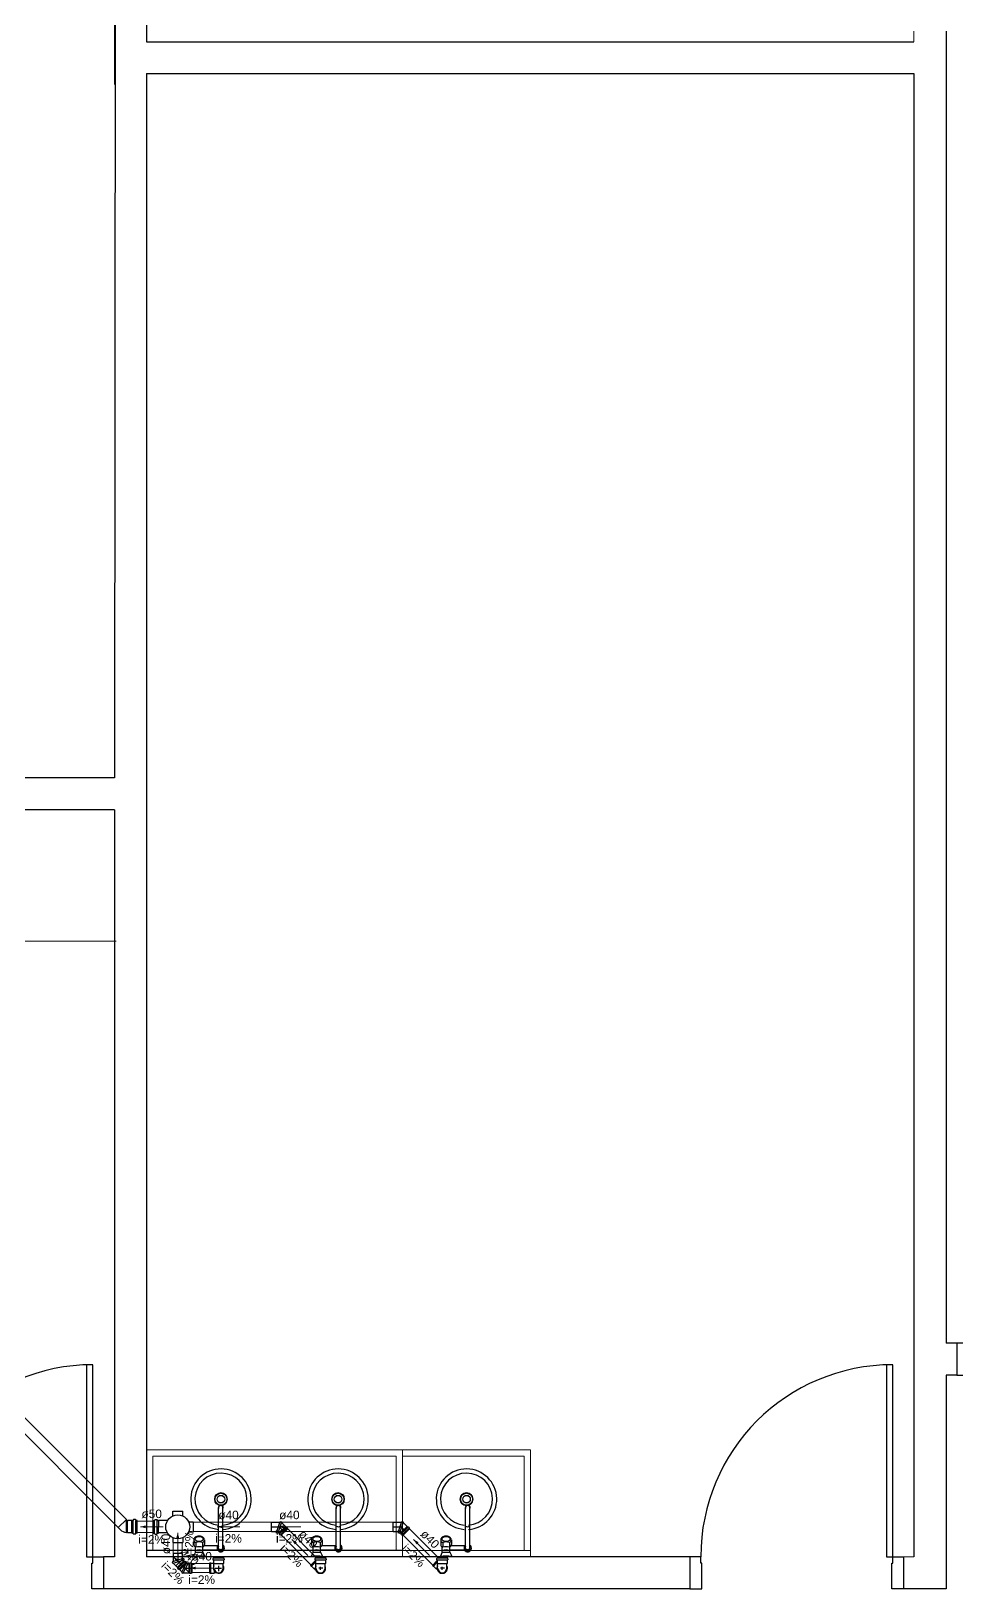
# Model space of a CAD drawing. Header units: millimetres. Extents: x 270 to 744, y -31 to 127.
# Drawn here: x 684.68 to 689, y 110.29 to 117.55 of the extents above; entities that cross this region are included whole.
import ezdxf

# ---------------------------------------------------------------- set-up
doc = ezdxf.new("R2010")
doc.units = ezdxf.units.MM
doc.header["$LTSCALE"] = 0.01
doc.header["$MEASUREMENT"] = 0
for name, color, linetype in [('APCOZ', 7, 'Continuous'), ('APCOZ-I', 251, 'Continuous'), ('PAREDES', 8, 'Continuous'), ('PORTAS', 8, 'Continuous'), ('Simbolos', 5, 'Continuous'), ('Simbolos_int', 2, 'Continuous')]:
    doc.layers.add(name, color=color, linetype=linetype)
for name, color, linetype, lineweight in [('at_Entity', 7, 'Continuous', 9), ('TQ-Condutos', 3, 'Continuous', 5), ('TQ-Sentido conduto', 9, 'Continuous', 5), ('TQ-Textos conduto', 7, 'Continuous', 5)]:
    doc.layers.add(name, color=color, linetype=linetype, lineweight=lineweight)
doc.styles.add('Arial', font='arial.ttf')

msp = doc.modelspace()

# ---------------------------------------------------------------- hatches: boundary and pattern name
at = {"layer": 'TQ-Sentido conduto', "linetype": 'Continuous'}
for points in [[(685.1928, 110.5815), (685.2183, 110.5747), (685.2183, 110.5883)], [(685.367, 110.5542), (685.3602, 110.5287), (685.3739, 110.5287)], [(685.551, 110.5815), (685.5765, 110.5747), (685.5765, 110.5883)], [(685.8349, 110.5815), (685.8604, 110.5747), (685.8604, 110.5883)], [(685.8994, 110.5226), (685.9126, 110.4997), (685.9223, 110.5094)], [(686.4673, 110.5226), (686.4805, 110.4997), (686.4902, 110.5094)], [(685.3459, 110.4425), (685.3591, 110.4197), (685.3688, 110.4293)], [(685.4258, 110.389), (685.4513, 110.3822), (685.4513, 110.3959)]]:
    msp.add_hatch(color=256, dxfattribs=at).paths.add_polyline_path(points)

# ---------------------------------------------------------------- linework, layer by layer
for centre, radius in [((685.5686, 110.7103), 0.0278), ((686.1149, 110.7103), 0.0278), ((686.7139, 110.7103), 0.0278), ((685.5686, 110.7103), 0.0176), ((686.1149, 110.7103), 0.0176), ((686.7139, 110.7103), 0.0176)]:
    msp.add_circle(centre, radius)
for centre, radius, start, end in [((685.5686, 110.7103), 0.141, 273.53903, 265.62039), ((685.5686, 110.7103), 0.1214, 274.11075, 264.91227), ((686.1149, 110.7103), 0.141, 273.53903, 265.62039), ((686.1149, 110.7103), 0.1214, 274.11075, 264.91227), ((686.7139, 110.7103), 0.141, 273.53903, 265.62039), ((686.7139, 110.7103), 0.1214, 274.11075, 264.91227)]:
    msp.add_arc(centre, radius, start, end)
at = {"layer": 'APCOZ'}
for p, q in [((685.5578, 110.4963), (685.5578, 110.6664)), ((685.5777, 110.4963), (685.5777, 110.6664)), ((686.1065, 110.4963), (686.1065, 110.6664)), ((686.1264, 110.4963), (686.1264, 110.6664)), ((686.7094, 110.4963), (686.7094, 110.6664)), ((686.7293, 110.4963), (686.7293, 110.6664)), ((685.4419, 110.5211), (685.4419, 110.4996)), ((685.4916, 110.5211), (685.4916, 110.4996)), ((685.9906, 110.5211), (685.9906, 110.4996)), ((686.0404, 110.5211), (686.0404, 110.4996)), ((686.5935, 110.5211), (686.5935, 110.4996)), ((686.6433, 110.5211), (686.6433, 110.4996)), ((685.4493, 110.4632), (685.4386, 110.4418)), ((685.4493, 110.4632), (685.4493, 110.4872)), ((685.4843, 110.4632), (685.4843, 110.4723)), ((685.5538, 110.4723), (685.4843, 110.4723)), ((685.4843, 110.4632), (685.495, 110.4418)), ((685.5538, 110.4922), (685.4893, 110.4922)), ((685.998, 110.4632), (685.9873, 110.4418)), ((685.998, 110.4632), (685.998, 110.4872)), ((686.033, 110.4632), (686.033, 110.4723)), ((686.1025, 110.4723), (686.033, 110.4723)), ((686.033, 110.4632), (686.0437, 110.4418)), ((686.1025, 110.4922), (686.0381, 110.4922)), ((686.6009, 110.4632), (686.5902, 110.4418)), ((686.6009, 110.4632), (686.6009, 110.4872)), ((686.6359, 110.4632), (686.6359, 110.4723)), ((686.7054, 110.4723), (686.6359, 110.4723)), ((686.6359, 110.4632), (686.6466, 110.4418)), ((686.7054, 110.4922), (686.6409, 110.4922))]:
    msp.add_line(p, q, dxfattribs=at)
at = {"layer": 'APCOZ', "linetype": 'Continuous'}
for points in [[(685.4916, 110.5216), (685.4911, 110.5248), (685.4898, 110.5278), (685.4877, 110.5306), (685.4849, 110.5331), (685.4815, 110.5353), (685.4777, 110.5369), (685.4735, 110.538), (685.469, 110.5386), (685.4645, 110.5386), (685.4601, 110.538), (685.4559, 110.5369), (685.452, 110.5353), (685.4486, 110.5331), (685.4458, 110.5306), (685.4438, 110.5278), (685.4424, 110.5248), (685.4419, 110.5216)], [(686.0404, 110.5216), (686.0398, 110.5248), (686.0385, 110.5278), (686.0364, 110.5306), (686.0336, 110.5331), (686.0303, 110.5353), (686.0264, 110.5369), (686.0222, 110.538), (686.0178, 110.5386), (686.0132, 110.5386), (686.0088, 110.538), (686.0046, 110.5369), (686.0007, 110.5353), (685.9974, 110.5331), (685.9946, 110.5306), (685.9925, 110.5278), (685.9912, 110.5248), (685.9906, 110.5216)], [(686.6433, 110.5216), (686.6427, 110.5248), (686.6414, 110.5278), (686.6393, 110.5306), (686.6365, 110.5331), (686.6332, 110.5353), (686.6293, 110.5369), (686.6251, 110.538), (686.6206, 110.5386), (686.6161, 110.5386), (686.6117, 110.538), (686.6075, 110.5369), (686.6036, 110.5353), (686.6002, 110.5331), (686.5975, 110.5306), (686.5954, 110.5278), (686.5941, 110.5248), (686.5935, 110.5216)], [(685.4419, 110.4996), (685.4422, 110.4969), (685.4431, 110.4942), (685.4446, 110.4916), (685.4467, 110.4893), (685.4493, 110.4872)], [(685.4893, 110.4922), (685.4901, 110.4937), (685.4908, 110.4951), (685.4913, 110.4966), (685.4915, 110.4981), (685.4916, 110.4996)], [(685.9906, 110.4996), (685.9909, 110.4969), (685.9919, 110.4942), (685.9934, 110.4916), (685.9954, 110.4893), (685.998, 110.4872)], [(686.0381, 110.4922), (686.0389, 110.4937), (686.0395, 110.4951), (686.04, 110.4966), (686.0403, 110.4981), (686.0404, 110.4996)], [(686.5935, 110.4996), (686.5938, 110.4969), (686.5947, 110.4942), (686.5963, 110.4916), (686.5983, 110.4893), (686.6009, 110.4872)], [(686.6409, 110.4922), (686.6418, 110.4937), (686.6424, 110.4951), (686.6429, 110.4966), (686.6432, 110.4981), (686.6433, 110.4996)]]:
    msp.add_lwpolyline(points, dxfattribs=at)
at = {"layer": 'APCOZ'}
for centre, radius, start, end in [((685.5678, 110.6713), 0.0111, 333.72082, 206.27918), ((686.1165, 110.6713), 0.0111, 333.72082, 206.27918), ((686.7194, 110.6713), 0.0111, 333.72082, 206.27918), ((685.5678, 110.4823), 0.0172, 125.41872, 144.5813), ((685.5678, 110.4823), 0.0172, 215.4187, 324.5813), ((685.5678, 110.4823), 0.0172, 35.4187, 54.58128), ((685.5678, 110.4823), 0.0172, 324.5813, 35.4187), ((686.1165, 110.4823), 0.0172, 125.41872, 144.5813), ((686.1165, 110.4823), 0.0172, 215.4187, 324.5813), ((686.1165, 110.4823), 0.0172, 35.4187, 54.58128), ((686.1165, 110.4823), 0.0172, 324.5813, 35.4187), ((686.7194, 110.4823), 0.0172, 125.41872, 144.5813), ((686.7194, 110.4823), 0.0172, 215.4187, 324.5813), ((686.7194, 110.4823), 0.0172, 35.4187, 54.58128), ((686.7194, 110.4823), 0.0172, 324.5813, 35.4187)]:
    msp.add_arc(centre, radius, start, end, dxfattribs=at)
at = {"layer": 'APCOZ-I'}
for p, q in [((685.5578, 110.6664), (685.5578, 110.6713)), ((685.5777, 110.6664), (685.5777, 110.6713)), ((686.1065, 110.6664), (686.1065, 110.6713)), ((686.1264, 110.6664), (686.1264, 110.6713)), ((686.7094, 110.6664), (686.7094, 110.6713)), ((686.7293, 110.6664), (686.7293, 110.6713)), ((685.4493, 110.4632), (685.4843, 110.4632)), ((685.4512, 110.5075), (685.4512, 110.4861)), ((685.4823, 110.5075), (685.4823, 110.4861)), ((685.4843, 110.4723), (685.4843, 110.4872)), ((685.5578, 110.4787), (685.5578, 110.4963)), ((685.5777, 110.4787), (685.5777, 110.4963)), ((685.998, 110.4632), (686.033, 110.4632)), ((685.9999, 110.5075), (685.9999, 110.4861)), ((686.0311, 110.5075), (686.0311, 110.4861)), ((686.033, 110.4723), (686.033, 110.4872)), ((686.1065, 110.4787), (686.1065, 110.4963)), ((686.1264, 110.4787), (686.1264, 110.4963)), ((686.6009, 110.4632), (686.6359, 110.4632)), ((686.6028, 110.5075), (686.6028, 110.4861)), ((686.634, 110.5075), (686.634, 110.4861)), ((686.6359, 110.4723), (686.6359, 110.4872)), ((686.7094, 110.4787), (686.7094, 110.4963)), ((686.7293, 110.4787), (686.7293, 110.4963))]:
    msp.add_line(p, q, dxfattribs=at)
at = {"layer": 'APCOZ-I', "linetype": 'Continuous'}
for points in [[(685.4419, 110.5216), (685.4422, 110.5186), (685.4432, 110.5156), (685.4449, 110.5128), (685.4473, 110.5103), (685.4502, 110.508)], [(685.4474, 110.5247), (685.4478, 110.5226), (685.449, 110.5205), (685.4509, 110.5187), (685.4534, 110.517), (685.4565, 110.5157), (685.46, 110.5148), (685.4638, 110.5142), (685.4677, 110.5141), (685.4716, 110.5144), (685.4753, 110.5152), (685.4786, 110.5163), (685.4815, 110.5178), (685.4837, 110.5196), (685.4853, 110.5215), (685.486, 110.5237), (685.486, 110.5258), (685.4853, 110.5279), (685.4837, 110.5299), (685.4815, 110.5317), (685.4786, 110.5331), (685.4753, 110.5343), (685.4716, 110.535), (685.4677, 110.5353), (685.4638, 110.5352), (685.46, 110.5347), (685.4565, 110.5338), (685.4534, 110.5324), (685.4509, 110.5308), (685.449, 110.5289), (685.4478, 110.5269), (685.4474, 110.5247)], [(685.4833, 110.508), (685.4862, 110.5102), (685.4885, 110.5126), (685.4902, 110.5153), (685.4913, 110.5182), (685.4916, 110.5211)], [(685.9906, 110.5216), (685.9909, 110.5186), (685.9919, 110.5156), (685.9936, 110.5128), (685.996, 110.5103), (685.9989, 110.508)], [(685.9961, 110.5247), (685.9965, 110.5226), (685.9977, 110.5205), (685.9996, 110.5187), (686.0022, 110.517), (686.0053, 110.5157), (686.0088, 110.5148), (686.0126, 110.5142), (686.0165, 110.5141), (686.0204, 110.5144), (686.024, 110.5152), (686.0274, 110.5163), (686.0302, 110.5178), (686.0324, 110.5196), (686.034, 110.5215), (686.0348, 110.5237), (686.0348, 110.5258), (686.034, 110.5279), (686.0324, 110.5299), (686.0302, 110.5317), (686.0274, 110.5331), (686.024, 110.5343), (686.0204, 110.535), (686.0165, 110.5353), (686.0126, 110.5352), (686.0088, 110.5347), (686.0053, 110.5338), (686.0022, 110.5324), (685.9996, 110.5308), (685.9977, 110.5289), (685.9965, 110.5269), (685.9961, 110.5247)], [(686.0321, 110.508), (686.0349, 110.5102), (686.0373, 110.5126), (686.039, 110.5153), (686.04, 110.5182), (686.0404, 110.5211)], [(686.5935, 110.5216), (686.5938, 110.5186), (686.5948, 110.5156), (686.5965, 110.5128), (686.5989, 110.5103), (686.6018, 110.508)], [(686.599, 110.5247), (686.5994, 110.5226), (686.6006, 110.5205), (686.6025, 110.5187), (686.605, 110.517), (686.6081, 110.5157), (686.6117, 110.5148), (686.6155, 110.5142), (686.6194, 110.5141), (686.6232, 110.5144), (686.6269, 110.5152), (686.6302, 110.5163), (686.6331, 110.5178), (686.6353, 110.5196), (686.6369, 110.5215), (686.6377, 110.5237), (686.6377, 110.5258), (686.6369, 110.5279), (686.6353, 110.5299), (686.6331, 110.5317), (686.6302, 110.5331), (686.6269, 110.5343), (686.6232, 110.535), (686.6194, 110.5353), (686.6155, 110.5352), (686.6117, 110.5347), (686.6081, 110.5338), (686.605, 110.5324), (686.6025, 110.5308), (686.6006, 110.5289), (686.5994, 110.5269), (686.599, 110.5247)], [(686.6349, 110.508), (686.6378, 110.5102), (686.6401, 110.5126), (686.6419, 110.5153), (686.6429, 110.5182), (686.6433, 110.5211)], [(685.4493, 110.4872), (685.4495, 110.487), (685.4497, 110.4869), (685.4499, 110.4867), (685.4502, 110.4866), (685.4504, 110.4864)], [(685.4831, 110.4864), (685.4833, 110.4866), (685.4836, 110.4867), (685.4838, 110.4869), (685.4841, 110.487), (685.4843, 110.4872)], [(685.4843, 110.4872), (685.4855, 110.4881), (685.4866, 110.4891), (685.4876, 110.4901), (685.4885, 110.4911), (685.4893, 110.4922)], [(685.998, 110.4872), (685.9982, 110.487), (685.9984, 110.4869), (685.9987, 110.4867), (685.9989, 110.4866), (685.9992, 110.4864)], [(686.0318, 110.4864), (686.0321, 110.4866), (686.0323, 110.4867), (686.0326, 110.4869), (686.0328, 110.487), (686.033, 110.4872)], [(686.033, 110.4872), (686.0342, 110.4881), (686.0353, 110.4891), (686.0363, 110.4901), (686.0373, 110.4911), (686.0381, 110.4922)], [(686.6009, 110.4872), (686.6011, 110.487), (686.6013, 110.4869), (686.6016, 110.4867), (686.6018, 110.4866), (686.602, 110.4864)], [(686.6347, 110.4864), (686.635, 110.4866), (686.6352, 110.4867), (686.6354, 110.4869), (686.6357, 110.487), (686.6359, 110.4872)], [(686.6359, 110.4872), (686.6371, 110.4881), (686.6382, 110.4891), (686.6392, 110.4901), (686.6401, 110.4911), (686.6409, 110.4922)]]:
    msp.add_lwpolyline(points, dxfattribs=at)
at = {"layer": 'APCOZ-I'}
for centre, radius, start, end in [((685.5678, 110.6713), 0.00995, 0, 180), ((686.1165, 110.6713), 0.00995, 0, 180), ((686.7194, 110.6713), 0.00995, 0, 180), ((685.5678, 110.6052), 0.0232, 244.55551, 295.44449), ((686.1165, 110.6052), 0.0232, 244.55551, 295.44449), ((686.7194, 110.6052), 0.0232, 244.55551, 295.44449), ((685.4668, 110.3925), 0.0812, 77.53823, 102.46177), ((685.4513, 110.5097), 0.00199, 237.84409, 296.02511), ((685.4515, 110.4881), 0.00199, 238.43251, 285.68606), ((685.4668, 110.4336), 0.0546, 74.31395, 105.68605), ((685.4668, 110.478), 0.0333, 63.97489, 116.02511), ((685.4823, 110.5097), 0.00199, 243.97489, 302.15591), ((685.4821, 110.4881), 0.00199, 254.31395, 301.56748), ((685.5678, 110.4823), 0.0172, 144.5813, 215.4187), ((685.5678, 110.4823), 0.0126, 142.25181, 37.74819), ((685.5678, 110.4996), 0.0232, 244.55551, 295.44449), ((686.0155, 110.3925), 0.0812, 77.53823, 102.46177), ((686, 110.5097), 0.00199, 237.84409, 296.02511), ((686.0002, 110.4881), 0.00199, 238.43251, 285.68606), ((686.0155, 110.4336), 0.0546, 74.31395, 105.68605), ((686.0155, 110.478), 0.0333, 63.97489, 116.02511), ((686.031, 110.5097), 0.00199, 243.97489, 302.15591), ((686.0308, 110.4881), 0.00199, 254.31395, 301.56748), ((686.1165, 110.4823), 0.0172, 144.5813, 215.4187), ((686.1165, 110.4823), 0.0126, 142.25181, 37.74819), ((686.1165, 110.4996), 0.0232, 244.55551, 295.44449), ((686.6184, 110.3925), 0.0812, 77.53823, 102.46177), ((686.6029, 110.5097), 0.00199, 237.84409, 296.02511), ((686.6031, 110.4881), 0.00199, 238.43251, 285.68606), ((686.6184, 110.4336), 0.0546, 74.31395, 105.68605), ((686.6184, 110.478), 0.0333, 63.97489, 116.02511), ((686.6339, 110.5097), 0.00199, 243.97489, 302.15591), ((686.6337, 110.4881), 0.00199, 254.31395, 301.56748), ((686.7194, 110.4823), 0.0172, 144.5813, 215.4187), ((686.7194, 110.4823), 0.0126, 142.25181, 37.74819), ((686.7194, 110.4996), 0.0232, 244.55551, 295.44449), ((685.4668, 110.168), 0.2772, 84.37523, 95.62477), ((686.0155, 110.168), 0.2772, 84.37523, 95.62477), ((686.6184, 110.168), 0.2772, 84.37523, 95.62477)]:
    msp.add_arc(centre, radius, start, end, dxfattribs=at)
at = {"layer": 'at_Entity'}
for p, q in [((688.8005, 117.5538), (688.8005, 117.5032)), ((678.1095, 114.0736), (685.072, 114.0736)), ((683.4386, 113.312), (685.0802, 113.312)), ((687.0124, 110.9403), (686.4154, 110.9403)), ((686.9825, 110.9104), (686.4154, 110.9104)), ((686.9825, 110.9104), (686.9825, 110.4717)), ((687.0124, 110.9403), (687.0124, 110.4418)), ((687.0124, 110.4717), (686.4154, 110.4717)), ((688.8005, 110.4418), (688.7522, 110.4418))]:
    msp.add_line(p, q, dxfattribs=at)
at = {"layer": 'at_Entity', "color": 3}
for p, q in [((686.4154, 110.9403), (685.2215, 110.9403)), ((686.3855, 110.9104), (685.2513, 110.9104)), ((685.2513, 110.9104), (685.2513, 110.4717)), ((686.3855, 110.9104), (686.3855, 110.4717)), ((686.4154, 110.9403), (686.4154, 110.4418))]:
    msp.add_line(p, q, dxfattribs=at)
at = {"layer": 'at_Entity'}
for centre, radius, start, end in [((685.5686, 110.7103), 0.0305, 90, 180), ((685.5686, 110.7103), 0.0305, 360, 90), ((686.1149, 110.7103), 0.0305, 90, 180), ((686.1149, 110.7103), 0.0305, 90, 180), ((686.1149, 110.7103), 0.0305, 360, 90), ((686.1149, 110.7103), 0.0305, 360, 90), ((686.7139, 110.7103), 0.0305, 90, 180), ((686.7139, 110.7103), 0.0305, 360, 90), ((685.5686, 110.7103), 0.0305, 180, 270), ((685.5686, 110.7103), 0.0179, 90, 180), ((685.5686, 110.7103), 0.0179, 180, 270), ((685.5686, 110.7103), 0.0179, 360, 90), ((685.5686, 110.7103), 0.0179, 270, 0), ((685.5686, 110.7103), 0.0305, 270, 0), ((686.1149, 110.7103), 0.0305, 180, 270), ((686.1149, 110.7103), 0.0305, 180, 270), ((686.1149, 110.7103), 0.0179, 90, 180), ((686.1149, 110.7103), 0.0179, 90, 180), ((686.1149, 110.7103), 0.0179, 180, 270), ((686.1149, 110.7103), 0.0179, 180, 270), ((686.1149, 110.7103), 0.0179, 360, 90), ((686.1149, 110.7103), 0.0179, 360, 90), ((686.1149, 110.7103), 0.0179, 270, 0), ((686.1149, 110.7103), 0.0305, 270, 0), ((686.1149, 110.7103), 0.0179, 270, 0), ((686.1149, 110.7103), 0.0305, 270, 0), ((686.7139, 110.7103), 0.0305, 180, 270), ((686.7139, 110.7103), 0.0179, 90, 180), ((686.7139, 110.7103), 0.0179, 180, 270), ((686.7139, 110.7103), 0.0179, 360, 90), ((686.7139, 110.7103), 0.0179, 270, 0), ((686.7139, 110.7103), 0.0305, 270, 0)]:
    msp.add_arc(centre, radius, start, end, dxfattribs=at)
at = {"layer": 'PAREDES'}
for p, q in [((685.072, 124.4172), (685.072, 117.3053)), ((685.0779, 121.5242), (685.072, 114.0736)), ((685.2215, 121.0845), (685.2215, 117.5032)), ((685.2215, 117.5032), (688.8005, 117.5032)), ((688.9501, 117.5538), (688.9501, 111.4377)), ((685.2215, 117.3558), (685.2215, 117.3053)), ((685.2215, 117.3558), (685.2215, 110.4418)), ((685.2215, 117.3558), (688.8005, 117.3558)), ((688.8005, 117.3558), (688.8005, 110.4418)), ((685.072, 114.0736), (673.7325, 114.0736)), ((685.072, 113.9241), (679.2527, 113.9241)), ((685.072, 113.9241), (685.072, 110.4418)), ((689.0006, 111.4377), (688.9501, 111.4377)), ((688.9501, 111.2882), (688.9501, 110.2923)), ((689.0006, 111.2882), (688.9501, 111.2882)), ((685.072, 110.4418), (685.0214, 110.4418)), ((687.7563, 110.4418), (685.2215, 110.4418)), ((687.7563, 110.2923), (685.0214, 110.2923)), ((688.9501, 110.2923), (688.7522, 110.2923))]:
    msp.add_line(p, q, dxfattribs=at)
at = {"layer": 'PAREDES', "color": 3}
msp.add_line((686.4154, 110.4717), (685.2215, 110.4717), dxfattribs=at)
at = {"layer": 'PORTAS'}
for points in [[(689.0006, 111.4377), (689.0006, 111.2882), (689.0554, 111.2882), (689.0554, 111.4083), (689.049, 111.4083), (689.049, 111.4377), (689.0006, 111.4377)], [(684.9414, 110.4419), (684.9709, 110.4419), (684.9709, 111.3372), (684.9414, 111.3372), (684.9414, 110.4419)], [(688.6721, 110.4419), (688.7016, 110.4419), (688.7016, 111.3372), (688.6721, 111.3372), (688.6721, 110.4419)], [(685.0214, 110.4419), (685.0214, 110.2923), (684.9667, 110.2923), (684.9667, 110.4124), (684.9709, 110.4124), (684.9709, 110.4419), (685.0214, 110.4419)], [(687.7558, 110.4419), (687.7558, 110.2923), (687.8105, 110.2923), (687.8105, 110.4124), (687.8063, 110.4124), (687.8063, 110.4419), (687.7558, 110.4419)], [(688.7522, 110.4419), (688.7522, 110.2923), (688.6974, 110.2923), (688.6974, 110.4124), (688.7016, 110.4124), (688.7016, 110.4419), (688.7522, 110.4419)]]:
    msp.add_lwpolyline(points, dxfattribs=at)
for centre in [(684.9709, 110.4419), (688.7016, 110.4419)]:
    msp.add_arc(centre, 0.8953, 90, 180, dxfattribs=at)
at = {"layer": 'Simbolos'}
for p, q in [((685.1336, 110.6098), (685.1276, 110.6158)), ((685.1355, 110.6102), (685.1351, 110.6098)), ((685.1533, 110.6102), (685.1355, 110.6102)), ((685.1535, 110.6104), (685.1533, 110.6102)), ((685.1584, 110.6104), (685.1535, 110.6104)), ((685.1597, 110.6141), (685.1595, 110.6113)), ((685.17, 110.6151), (685.1608, 110.6151)), ((685.171, 110.6143), (685.1719, 110.6112)), ((685.1775, 110.6104), (685.1729, 110.6104)), ((685.1775, 110.5526), (685.1775, 110.6104)), ((685.2532, 110.6104), (685.2532, 110.5526)), ((685.2532, 110.6104), (685.2578, 110.6104)), ((685.2597, 110.6143), (685.2588, 110.6112)), ((685.2607, 110.6151), (685.2699, 110.6151)), ((685.271, 110.6141), (685.2712, 110.6113)), ((685.2723, 110.6104), (685.277, 110.6104)), ((685.277, 110.6104), (685.2773, 110.6102)), ((685.3192, 110.6102), (685.2773, 110.6102)), ((685.344, 110.6542), (685.3901, 110.6542)), ((685.344, 110.6333), (685.344, 110.6542)), ((685.3901, 110.6333), (685.3901, 110.6542)), ((685.4188, 110.6045), (685.4397, 110.6045)), ((685.4397, 110.6045), (685.4397, 110.5585)), ((685.8042, 110.5604), (685.8042, 110.6026)), ((685.8042, 110.6026), (685.8431, 110.6026)), ((685.8292, 110.5604), (685.8443, 110.6066)), ((685.8368, 110.5579), (685.852, 110.6041)), ((685.8443, 110.6066), (685.852, 110.6041)), ((685.851, 110.6012), (685.8728, 110.5794)), ((686.3721, 110.5604), (686.3721, 110.6026)), ((686.3721, 110.6026), (686.4109, 110.6026)), ((686.397, 110.5604), (686.4122, 110.6066)), ((686.4047, 110.5579), (686.4198, 110.6041)), ((686.4122, 110.6066), (686.4198, 110.6041)), ((686.4189, 110.6012), (686.4407, 110.5794)), ((685.0991, 110.5686), (685.0898, 110.578)), ((685.1275, 110.5547), (685.1276, 110.5531)), ((685.1307, 110.5531), (685.1276, 110.5531)), ((685.1309, 110.5547), (685.1307, 110.5531)), ((685.1336, 110.5547), (685.1309, 110.5547)), ((685.1355, 110.5528), (685.1336, 110.5547)), ((685.1533, 110.5528), (685.1355, 110.5528)), ((685.1535, 110.5526), (685.1533, 110.5528)), ((685.1584, 110.5526), (685.1535, 110.5526)), ((685.1597, 110.5489), (685.1595, 110.5517)), ((685.17, 110.5479), (685.1608, 110.5479)), ((685.171, 110.5487), (685.1719, 110.5518)), ((685.1775, 110.5526), (685.1729, 110.5526)), ((685.2532, 110.5526), (685.2578, 110.5526)), ((685.2597, 110.5487), (685.2588, 110.5518)), ((685.2607, 110.5479), (685.2699, 110.5479)), ((685.271, 110.5489), (685.2712, 110.5517)), ((685.2723, 110.5526), (685.277, 110.5526)), ((685.277, 110.5526), (685.2773, 110.5528)), ((685.3192, 110.5528), (685.2773, 110.5528)), ((685.344, 110.5297), (685.344, 110.5088)), ((685.3901, 110.5297), (685.3901, 110.5088)), ((685.4188, 110.5585), (685.4397, 110.5585)), ((685.8042, 110.5604), (685.8292, 110.5604)), ((685.8292, 110.5604), (685.8269, 110.5535)), ((685.8345, 110.551), (685.8269, 110.5535)), ((685.8368, 110.5579), (685.8345, 110.551)), ((685.8388, 110.553), (685.869, 110.5832)), ((685.8388, 110.553), (685.8426, 110.5492)), ((685.8397, 110.5521), (685.8699, 110.5823)), ((685.8752, 110.5818), (685.8402, 110.5469)), ((685.8402, 110.5469), (685.8447, 110.5424)), ((685.8447, 110.5424), (685.8797, 110.5773)), ((685.8471, 110.5448), (685.8501, 110.5418)), ((685.8803, 110.5719), (685.8501, 110.5418)), ((685.8797, 110.5773), (685.8752, 110.5818)), ((685.8773, 110.5749), (685.8803, 110.5719)), ((686.3721, 110.5604), (686.397, 110.5604)), ((686.397, 110.5604), (686.3948, 110.5535)), ((686.4024, 110.551), (686.3948, 110.5535)), ((686.4047, 110.5579), (686.4024, 110.551)), ((686.4067, 110.553), (686.4369, 110.5832)), ((686.4067, 110.553), (686.4105, 110.5492)), ((686.4076, 110.5521), (686.4377, 110.5823)), ((686.443, 110.5818), (686.4081, 110.5469)), ((686.4081, 110.5469), (686.4126, 110.5424)), ((686.4126, 110.5424), (686.4475, 110.5773)), ((686.415, 110.5448), (686.418, 110.5418)), ((686.4481, 110.5719), (686.418, 110.5418)), ((686.4475, 110.5773), (686.443, 110.5818)), ((686.4451, 110.5749), (686.4481, 110.5719)), ((685.344, 110.5088), (685.3901, 110.5088)), ((685.3882, 110.4577), (685.3459, 110.4577)), ((685.3459, 110.4577), (685.3459, 110.4188)), ((685.3882, 110.4577), (685.3882, 110.4327)), ((685.3882, 110.4327), (685.3419, 110.4176)), ((685.3419, 110.4176), (685.3444, 110.41)), ((685.3907, 110.4251), (685.3444, 110.41)), ((685.3473, 110.4109), (685.3691, 110.3891)), ((685.3887, 110.4296), (685.3588, 110.3998)), ((685.3588, 110.3998), (685.3863, 110.3723)), ((685.3955, 110.4231), (685.3653, 110.3929)), ((685.3964, 110.4222), (685.3662, 110.392)), ((685.3667, 110.3867), (685.4017, 110.4217)), ((685.3712, 110.3823), (685.3667, 110.3867)), ((685.4062, 110.4172), (685.3712, 110.3823)), ((685.3736, 110.3847), (685.3766, 110.3816)), ((685.3766, 110.3816), (685.4068, 110.4118)), ((685.4063, 110.412), (685.3843, 110.3686)), ((685.3882, 110.4327), (685.3951, 110.435)), ((685.3887, 110.4296), (685.4063, 110.412)), ((685.3907, 110.4251), (685.3976, 110.4274)), ((685.4135, 110.4084), (685.3915, 110.365)), ((685.3976, 110.4274), (685.3951, 110.435)), ((685.3955, 110.4231), (685.3993, 110.4193)), ((685.4017, 110.4217), (685.4062, 110.4172)), ((685.4038, 110.4148), (685.4068, 110.4118)), ((685.4063, 110.412), (685.4096, 110.4185)), ((685.4168, 110.4148), (685.4096, 110.4185)), ((685.4135, 110.4084), (685.4168, 110.4148)), ((685.4183, 110.4104), (685.4183, 110.3677)), ((685.4183, 110.4104), (685.4237, 110.4104)), ((685.4196, 110.4104), (685.4196, 110.3677)), ((685.4237, 110.3643), (685.4237, 110.4137)), ((685.4237, 110.4137), (685.43, 110.4137)), ((685.43, 110.4137), (685.43, 110.3643)), ((685.43, 110.4104), (685.4343, 110.4104)), ((685.4343, 110.3677), (685.4343, 110.4104)), ((685.5166, 110.3649), (685.5166, 110.4131)), ((685.5166, 110.4131), (685.5208, 110.4131)), ((685.5208, 110.4131), (685.5219, 110.412)), ((685.5219, 110.412), (685.5345, 110.412)), ((685.5314, 110.4329), (685.5314, 110.4279)), ((685.5321, 110.4339), (685.5337, 110.4344)), ((685.5323, 110.4268), (685.5336, 110.4267)), ((685.5345, 110.4387), (685.5811, 110.4387)), ((685.5345, 110.4387), (685.5345, 110.4354)), ((685.5345, 110.4256), (685.5345, 110.4107)), ((685.5345, 110.4107), (685.5361, 110.4091)), ((685.5361, 110.3993), (685.5361, 110.4091)), ((685.5361, 110.389), (685.5361, 110.3993)), ((685.5811, 110.4107), (685.5796, 110.4091)), ((685.5796, 110.3993), (685.5796, 110.4091)), ((685.5796, 110.389), (685.5796, 110.3993)), ((685.5811, 110.4387), (685.5811, 110.4354)), ((685.5811, 110.4256), (685.5811, 110.4107)), ((685.5835, 110.4339), (685.5819, 110.4344)), ((685.5833, 110.4268), (685.5821, 110.4267)), ((685.5843, 110.4329), (685.5843, 110.4279)), ((685.9869, 110.4011), (686.0097, 110.424)), ((685.9869, 110.4011), (685.9899, 110.3981)), ((685.9899, 110.3981), (685.9913, 110.3981)), ((685.9913, 110.3981), (686.0025, 110.3869)), ((686.0025, 110.3869), (686.0044, 110.3869)), ((686.0103, 110.3809), (686.0044, 110.3869)), ((686.0066, 110.4329), (686.0066, 110.4279)), ((686.0073, 110.4339), (686.0089, 110.4344)), ((686.0075, 110.4268), (686.0088, 110.4267)), ((686.0097, 110.4387), (686.0563, 110.4387)), ((686.0097, 110.4387), (686.0097, 110.4354)), ((686.0097, 110.4257), (686.0097, 110.4107)), ((686.0097, 110.4107), (686.0113, 110.4091)), ((686.0113, 110.3993), (686.0113, 110.4091)), ((686.0113, 110.389), (686.0113, 110.3993)), ((686.0563, 110.4107), (686.0548, 110.4091)), ((686.0548, 110.3993), (686.0548, 110.4091)), ((686.0548, 110.389), (686.0548, 110.3993)), ((686.0563, 110.4387), (686.0563, 110.4354)), ((686.0563, 110.4257), (686.0563, 110.4107)), ((686.0587, 110.4339), (686.0571, 110.4344)), ((686.0585, 110.4268), (686.0573, 110.4267)), ((686.0595, 110.4329), (686.0595, 110.4279)), ((686.5547, 110.4011), (686.5776, 110.424)), ((686.5547, 110.4011), (686.5577, 110.3981)), ((686.5577, 110.3981), (686.5592, 110.3981)), ((686.5592, 110.3981), (686.5704, 110.3869)), ((686.5704, 110.3869), (686.5722, 110.3869)), ((686.5782, 110.3809), (686.5722, 110.3869)), ((686.5744, 110.4329), (686.5744, 110.4279)), ((686.5752, 110.4339), (686.5768, 110.4344)), ((686.5754, 110.4268), (686.5766, 110.4267)), ((686.5776, 110.4387), (686.6242, 110.4387)), ((686.5776, 110.4387), (686.5776, 110.4354)), ((686.5776, 110.4257), (686.5776, 110.4107)), ((686.5776, 110.4107), (686.5791, 110.4091)), ((686.5791, 110.3993), (686.5791, 110.4091)), ((686.5791, 110.389), (686.5791, 110.3993)), ((686.6242, 110.4107), (686.6226, 110.4091)), ((686.6226, 110.3993), (686.6226, 110.4091)), ((686.6226, 110.389), (686.6226, 110.3993)), ((686.6242, 110.4387), (686.6242, 110.4354)), ((686.6242, 110.4257), (686.6242, 110.4107)), ((686.6265, 110.4339), (686.6249, 110.4344)), ((686.6264, 110.4268), (686.6251, 110.4267)), ((686.6273, 110.4329), (686.6273, 110.4279)), ((685.3843, 110.3686), (685.3915, 110.365)), ((685.3929, 110.3677), (685.4237, 110.3677)), ((685.43, 110.3643), (685.4237, 110.3643)), ((685.43, 110.3677), (685.4343, 110.3677)), ((685.5166, 110.3649), (685.5208, 110.3649)), ((685.5208, 110.3649), (685.5219, 110.366)), ((685.5219, 110.366), (685.5377, 110.366)), ((685.5377, 110.366), (685.539, 110.3673)), ((685.5475, 110.3673), (685.539, 110.3673))]:
    msp.add_line(p, q, dxfattribs=at)
msp.add_circle((685.367, 110.5815), 0.0558, dxfattribs=at)
for centre, radius, start, end in [((685.1344, 110.6105), 0.00106, 225, 315), ((685.1584, 110.6114), 0.00106, 270, 355), ((685.1608, 110.614), 0.00106, 90, 175), ((685.17, 110.614), 0.00106, 15, 90), ((685.1729, 110.6114), 0.00106, 195, 270), ((685.2578, 110.6114), 0.00106, 270, 345), ((685.2607, 110.614), 0.00106, 90, 165), ((685.2699, 110.614), 0.00106, 5, 90), ((685.2723, 110.6114), 0.00106, 185, 270), ((685.3424, 110.6333), 0.00158, 295.41, 0), ((685.3916, 110.6333), 0.00158, 180, 244.5897), ((685.4188, 110.6061), 0.00158, 205.4103, 270), ((685.1341, 110.6043), 0.05, 225.444, 262.3977), ((685.1584, 110.5516), 0.00106, 5, 90), ((685.1608, 110.549), 0.00106, 185, 270), ((685.17, 110.549), 0.00106, 270, 345), ((685.1729, 110.5516), 0.00106, 90, 165), ((685.2578, 110.5516), 0.00106, 15, 90), ((685.2607, 110.549), 0.00106, 195, 270), ((685.2699, 110.549), 0.00106, 270, 355), ((685.2723, 110.5516), 0.00106, 90, 175), ((685.3424, 110.5297), 0.00158, 0, 64.59), ((685.3916, 110.5297), 0.00158, 115.41, 180), ((685.4188, 110.5569), 0.00158, 90, 154.59), ((685.5324, 110.4329), 0.00106, 105, 180), ((685.5324, 110.4279), 0.00106, 180, 265), ((685.5335, 110.4256), 0.00106, 0, 85), ((685.5335, 110.4354), 0.00106, 285, 0), ((685.5578, 110.389), 0.0217, 180, 0), ((685.5578, 110.389), 0.0241, 334.623, 25.377), ((685.5821, 110.4354), 0.00106, 180, 255), ((685.5821, 110.4256), 0.00106, 95, 180), ((685.5832, 110.4279), 0.00106, 275, 0), ((685.5832, 110.4329), 0.00106, 0, 75), ((686.0076, 110.4329), 0.00106, 105, 180), ((686.0076, 110.4279), 0.00106, 180, 265), ((686.0087, 110.4257), 0.00106, 0, 85), ((686.0087, 110.4354), 0.00106, 285, 0), ((686.033, 110.389), 0.0217, 180, 0), ((686.0574, 110.4354), 0.00106, 180, 255), ((686.0574, 110.4257), 0.00106, 95, 180), ((686.0584, 110.4279), 0.00106, 275, 0), ((686.0584, 110.4329), 0.00106, 0, 75), ((686.5755, 110.4329), 0.00106, 105, 180), ((686.5755, 110.4279), 0.00106, 180, 265), ((686.5765, 110.4257), 0.00106, 0, 85), ((686.5765, 110.4354), 0.00106, 285, 0), ((686.6009, 110.389), 0.0217, 180, 0), ((686.6252, 110.4354), 0.00106, 180, 255), ((686.6252, 110.4257), 0.00106, 95, 180), ((686.6263, 110.4279), 0.00106, 275, 0), ((686.6263, 110.4329), 0.00106, 0, 75)]:
    msp.add_arc(centre, radius, start, end, dxfattribs=at)
at = {"layer": 'Simbolos_int'}
for p, q in [((685.1276, 110.6158), (685.0898, 110.578)), ((685.1275, 110.5547), (685.1275, 110.6157)), ((685.1309, 110.5547), (685.1309, 110.6125)), ((685.1336, 110.5547), (685.1336, 110.6098)), ((685.1535, 110.5526), (685.1535, 110.6104)), ((685.1594, 110.5526), (685.1594, 110.6104)), ((685.1721, 110.5526), (685.1721, 110.6104)), ((685.2586, 110.5526), (685.2586, 110.6104)), ((685.2713, 110.5526), (685.2713, 110.6104)), ((685.2773, 110.6102), (685.2773, 110.5815)), ((685.2773, 110.5528), (685.2773, 110.5815)), ((685.8042, 110.5815), (685.8405, 110.5815)), ((685.8292, 110.5604), (685.8315, 110.5604)), ((685.8315, 110.5604), (685.8361, 110.5558)), ((685.8405, 110.5815), (685.8652, 110.5568)), ((686.3721, 110.5815), (686.4084, 110.5815)), ((686.397, 110.5604), (686.3994, 110.5604)), ((686.3994, 110.5604), (686.404, 110.5558)), ((686.4084, 110.5815), (686.4331, 110.5568)), ((685.367, 110.4577), (685.367, 110.4214)), ((685.367, 110.4214), (685.3917, 110.3967)), ((685.3737, 110.4147), (685.3994, 110.389)), ((685.3882, 110.4327), (685.3882, 110.4304)), ((685.3882, 110.4304), (685.3928, 110.4258)), ((685.3994, 110.389), (685.4343, 110.389)), ((685.4063, 110.412), (685.4079, 110.4104)), ((685.4079, 110.4104), (685.4145, 110.4104)), ((685.5219, 110.366), (685.5219, 110.412)), ((685.5811, 110.4346), (685.5345, 110.4346)), ((685.5811, 110.4266), (685.5345, 110.4266)), ((685.5796, 110.4091), (685.5361, 110.4091)), ((685.539, 110.3673), (685.539, 110.374)), ((685.542, 110.389), (685.5712, 110.389)), ((685.5578, 110.3998), (685.5578, 110.3755)), ((685.9913, 110.3981), (686.0097, 110.4165)), ((686.0044, 110.3869), (686.0091, 110.3917)), ((686.0563, 110.4346), (686.0097, 110.4346)), ((686.0563, 110.4266), (686.0097, 110.4266)), ((686.0548, 110.4091), (686.0113, 110.4091)), ((686.0432, 110.389), (686.0245, 110.389)), ((686.033, 110.3817), (686.033, 110.3947)), ((686.5592, 110.3981), (686.5776, 110.4165)), ((686.5722, 110.3869), (686.577, 110.3917)), ((686.6242, 110.4346), (686.5776, 110.4346)), ((686.6242, 110.4266), (686.5776, 110.4266)), ((686.6226, 110.4091), (686.5791, 110.4091)), ((686.6111, 110.389), (686.5924, 110.389)), ((686.6009, 110.3817), (686.6009, 110.3947))]:
    msp.add_line(p, q, dxfattribs=at)
for points in [[(685.8388, 110.553), (685.8372, 110.5559), (685.8356, 110.5593), (685.8331, 110.5615), (685.8288, 110.5628), (685.8262, 110.5614), (685.8251, 110.5604)], [(686.4067, 110.553), (686.4051, 110.5559), (686.4035, 110.5593), (686.401, 110.5615), (686.3966, 110.5628), (686.394, 110.5614), (686.393, 110.5604)], [(685.3955, 110.4231), (685.3927, 110.4247), (685.3893, 110.4263), (685.387, 110.4288), (685.3858, 110.4331), (685.3871, 110.4358), (685.3882, 110.4368)], [(685.4183, 110.4104), (685.4152, 110.4095), (685.4117, 110.4082), (685.4083, 110.4084), (685.4043, 110.4106), (685.4035, 110.4134), (685.4035, 110.4148)]]:
    msp.add_lwpolyline(points, dxfattribs=at)
for centre, start, end in [((685.5578, 110.389), 154.623, 205.3768), ((685.5578, 110.389), 205.3768, 25.377), ((686.033, 110.389), 154.623, 25.377), ((686.033, 110.389), 199.6232, 25.377), ((686.6009, 110.389), 154.623, 25.377), ((686.6009, 110.389), 199.6232, 25.377)]:
    msp.add_arc(centre, 0.0241, start, end, dxfattribs=at)
at = {"layer": 'TQ-Condutos'}
for p, q in [((685.09, 110.5782), (681.2696, 114.3986)), ((685.1274, 110.6155), (681.307, 114.4359)), ((685.2532, 110.6079), (685.1775, 110.6079)), ((685.8042, 110.6026), (685.4397, 110.6026)), ((686.3721, 110.6026), (685.4397, 110.6026)), ((685.2532, 110.5551), (685.1775, 110.5551)), ((685.8042, 110.5604), (685.4397, 110.5604)), ((686.3721, 110.5604), (685.4397, 110.5604)), ((685.989, 110.4032), (685.8503, 110.5419)), ((686.0132, 110.4387), (685.8801, 110.5718)), ((686.5568, 110.4032), (686.4181, 110.5419)), ((686.5811, 110.4387), (686.448, 110.5718)), ((685.3459, 110.4577), (685.3459, 110.5088)), ((685.3882, 110.4577), (685.3882, 110.5088)), ((685.3588, 110.3998), (685.3768, 110.3818)), ((685.3887, 110.4296), (685.4066, 110.4117)), ((685.5166, 110.4101), (685.4343, 110.4101)), ((685.5166, 110.3679), (685.4343, 110.3679))]:
    msp.add_line(p, q, dxfattribs=at)
at = {"layer": 'TQ-Sentido conduto'}
for points in [[(685.2984, 110.5815), (685.1928, 110.5815)], [(685.367, 110.4486), (685.367, 110.5542)], [(685.6566, 110.5815), (685.551, 110.5815)], [(685.9405, 110.5815), (685.8349, 110.5815)], [(685.9741, 110.4479), (685.8994, 110.5226)], [(686.542, 110.4479), (686.4673, 110.5226)], [(685.4206, 110.3679), (685.3459, 110.4425)], [(685.5314, 110.389), (685.4258, 110.389)]]:
    msp.add_lwpolyline(points, dxfattribs=at)

# ---------------------------------------------------------------- texts
at = {"layer": 'TQ-Textos conduto', "char_height": 0.0396, "attachment_point": 8, "line_spacing_factor": 0.6, "style": 'Arial'}
for s, insert, width in [('ø50', (685.2456, 110.6212), 0.14256), ('ø40', (685.6038, 110.616), 0.14256), ('ø40', (685.8877, 110.616), 0.14256), ('i=2%', (685.2456, 110.5024), 0.19008), ('i=2%', (685.6038, 110.5077), 0.19008), ('i=2%', (685.8877, 110.5077), 0.19008), ('ø40', (685.4786, 110.4235), 0.14256), ('i=2%', (685.4786, 110.3152), 0.19008)]:
    msp.add_mtext(s, dxfattribs=dict(at, insert=insert, width=width))
for s, insert, width, rotation in [('ø40', (685.3326, 110.5014), 0.14256, 90.00021), ('i=2%', (685.4408, 110.5014), 0.19008, 90.00021), ('ø40', (685.9611, 110.5096), 0.14256, 314.99989), ('ø40', (686.529, 110.5096), 0.14256, 314.99989), ('ø40', (685.4076, 110.4296), 0.14256, 314.99989), ('i=2%', (685.8846, 110.4331), 0.19008, 314.99989), ('i=2%', (686.4525, 110.4331), 0.19008, 314.99989), ('i=2%', (685.331, 110.353), 0.19008, 314.99989)]:
    msp.add_mtext(s, dxfattribs=dict(at, insert=insert, width=width, rotation=rotation))

doc.saveas('drawing.dxf')
